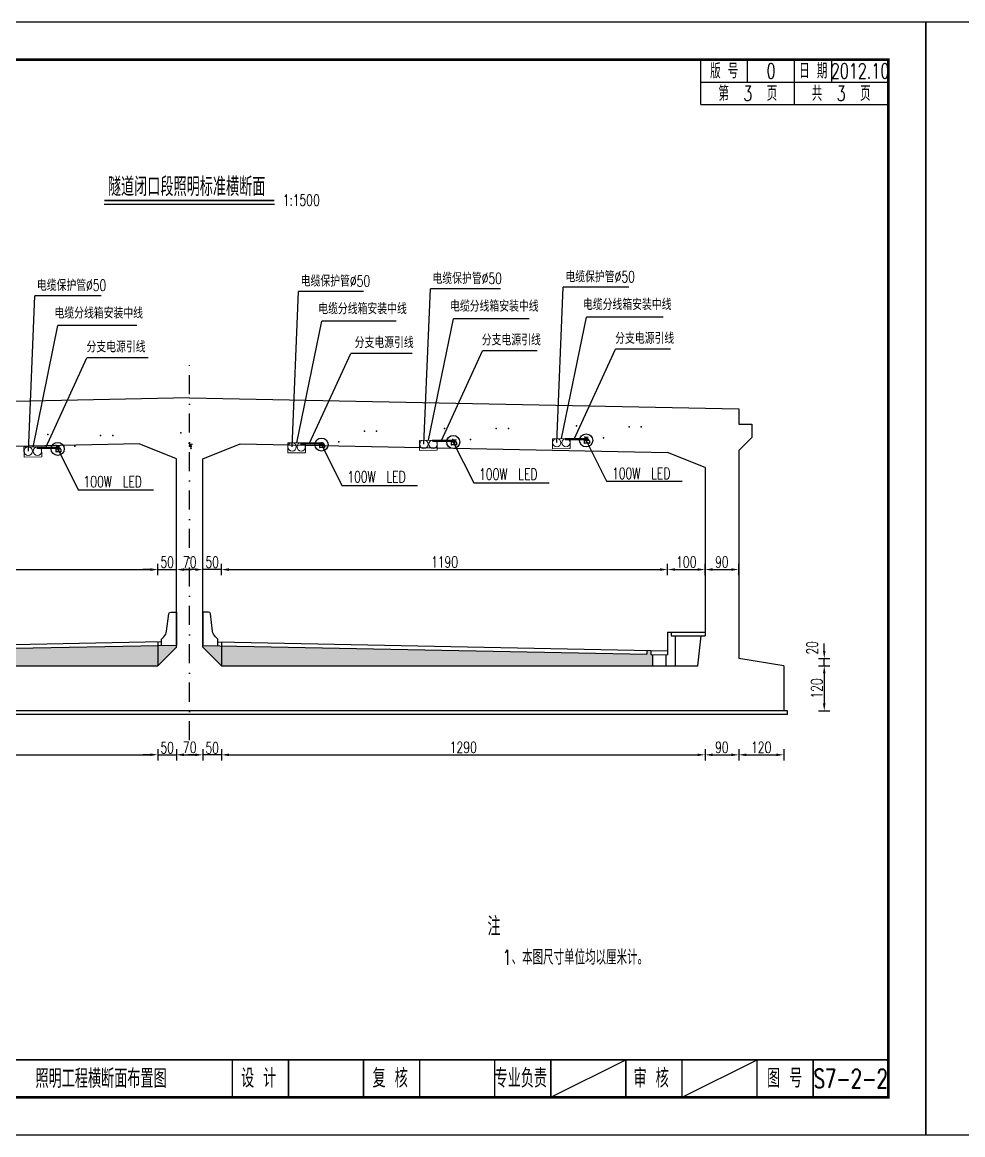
# Model space of a CAD drawing. Header units: millimetres. Extents: x 2 to 5882, y 1831 to 3462.
# Drawn here: x 1441.3 to 1692.2, y 2507.7 to 2804.7 of the extents above; entities that cross this region are included whole.
import ezdxf
from ezdxf.enums import TextEntityAlignment as Align

# ---------------------------------------------------------------- set-up
doc = ezdxf.new("R2010")
doc.units = ezdxf.units.MM
for name, pattern in [('CONTINUE', [1000, 1000]), ('DASHDOT', [25.4, 12.7, -6.35, 0, -6.35]), ('DASHED', [19.05, 12.7, -6.35]), ('HIDDEN', [9.525, 6.35, -3.175])]:
    doc.linetypes.add(name, pattern=pattern)
for name, color, linetype in [('1', 4, 'Continuous'), ('2', 2, 'HIDDEN'), ('3', 3, 'Continuous'), ('4', 2, 'Continuous'), ('NONE', 1, 'Continuous'), ('图框', 7, 'Continuous'), ('填充', 8, 'Continuous'), ('尺寸标注', 4, 'Continuous'), ('文字', 7, 'Continuous'), ('标注', 4, 'Continuous'), ('次轮廓线', 7, 'Continuous'), ('轮廓线', 1, 'Continuous')]:
    doc.layers.add(name, color=color, linetype=linetype)
doc.layers.add('照明电线', color=6, linetype='HOT_WATER_SUPPLY1', lineweight=15)
doc.styles.add('Fangsong', font='SIMFANG.TTF', dxfattribs={"width": 0.85})
doc.styles.get("Standard").update_dxf_attribs({"font": 'simplex1.shx', "width": 0.7, "bigfont": 'hztxt.shx'})
doc.linetypes.add('HOT_WATER_SUPPLY1', pattern='A,40,-2,["ZM",Fangsong,S=2,R=0,X=-2,Y=-1],-4', length=46)
doc.dimstyles.new('比例1：100', dxfattribs={"dimtxt": 3, "dimasz": 2, "dimexe": 1.5, "dimexo": 1, "dimgap": 0.5, "dimtad": 1, "dimdec": 3, "dimlfac": 10, "dimdsep": 46, "dimtxsty": 'Standard', "dimblk": 'DIM', "dimcen": 2, "dimclrd": 4, "dimclre": 4, "dimclrt": 4, "dimaunit": 1, "dimadec": 4, "dimazin": 2, "dimtfac": 1, "dimtdec": 3, "dimtix": 1, "dimtmove": 2, "dimatfit": 3, "dimldrblk": 'DIM', "dimfxl": 0, "dimarcsym": 0})

# ---------------------------------------------------------------- blocks, each defined once
blk = doc.blocks.new('DIM')
at = {"layer": '尺寸标注', "ltscale": 0.01}
blk.add_solid([(-1, -0.17), (-1, 0.17), (0, 0)], dxfattribs=at)
blk = doc.blocks.new('*D133')
at = {"layer": 'DEFPOINTS', "color": 0}
for p in [(1348.5, 2640.86), (1477.5, 2632.89), (1477.5, 2609.16)]:
    blk.add_point(p, dxfattribs=at)
at = {"layer": '标注', "color": 4, "lineweight": -2}
for p, q in [((1348.5, 2610.66), (1348.5, 2607.66)), ((1477.5, 2610.66), (1477.5, 2607.66)), ((1350.5, 2609.16), (1475.5, 2609.16))]:
    blk.add_line(p, q, dxfattribs=at)
at = {"layer": '标注', "color": 4, "lineweight": -2, "xscale": 2, "yscale": 2, "zscale": 2, "rotation": 180}
blk.add_blockref('DIM', (1348.5, 2609.16), dxfattribs=at)
at = {"layer": '标注', "color": 4, "lineweight": -2, "xscale": 2, "yscale": 2, "zscale": 2}
blk.add_blockref('DIM', (1477.5, 2609.16), dxfattribs=at)
at = {"layer": '标注', "color": 4, "insert": (1413, 2611.16), "char_height": 3, "attachment_point": 5}
blk.add_mtext('1290', dxfattribs=at)
blk = doc.blocks.new('*D124')
at = {"layer": 'DEFPOINTS', "color": 0}
for p in [(1482.5, 2637.86), (1489.5, 2637.86), (1489.5, 2609.13)]:
    blk.add_point(p, dxfattribs=at)
at = {"layer": '标注', "color": 4, "lineweight": -2}
for p, q in [((1482.5, 2610.63), (1482.5, 2607.63)), ((1489.5, 2610.63), (1489.5, 2607.63)), ((1484.5, 2609.13), (1487.5, 2609.13))]:
    blk.add_line(p, q, dxfattribs=at)
at = {"layer": '标注', "color": 4, "lineweight": -2, "xscale": 2, "yscale": 2, "zscale": 2, "rotation": 180}
blk.add_blockref('DIM', (1482.5, 2609.13), dxfattribs=at)
at = {"layer": '标注', "color": 4, "lineweight": -2, "xscale": 2, "yscale": 2, "zscale": 2}
blk.add_blockref('DIM', (1489.5, 2609.13), dxfattribs=at)
at = {"layer": '标注', "color": 4, "insert": (1486, 2611.13), "char_height": 3, "attachment_point": 5}
blk.add_mtext('70', dxfattribs=at)
blk = doc.blocks.new('*D134')
at = {"layer": 'DEFPOINTS', "color": 0}
for p in [(1623.5, 2640.86), (1494.5, 2632.92), (1623.5, 2609.13)]:
    blk.add_point(p, dxfattribs=at)
at = {"layer": '标注', "color": 4, "lineweight": -2}
for p, q in [((1494.5, 2610.63), (1494.5, 2607.63)), ((1623.5, 2610.63), (1623.5, 2607.63)), ((1496.5, 2609.13), (1621.5, 2609.13))]:
    blk.add_line(p, q, dxfattribs=at)
at = {"layer": '标注', "color": 4, "lineweight": -2, "xscale": 2, "yscale": 2, "zscale": 2, "rotation": 180}
blk.add_blockref('DIM', (1494.5, 2609.13), dxfattribs=at)
at = {"layer": '标注', "color": 4, "lineweight": -2, "xscale": 2, "yscale": 2, "zscale": 2}
blk.add_blockref('DIM', (1623.5, 2609.13), dxfattribs=at)
at = {"layer": '标注', "color": 4, "insert": (1559, 2611.13), "char_height": 3, "attachment_point": 5}
blk.add_mtext('1290', dxfattribs=at)
blk = doc.blocks.new('*D135')
at = {"layer": 'DEFPOINTS', "color": 0}
for p in [(1623.5, 2640.86), (1632.5, 2634.86), (1632.5, 2609.13)]:
    blk.add_point(p, dxfattribs=at)
at = {"layer": '标注', "color": 4, "lineweight": -2}
for p, q in [((1623.5, 2610.63), (1623.5, 2607.63)), ((1632.5, 2610.63), (1632.5, 2607.63)), ((1625.5, 2609.13), (1630.5, 2609.13))]:
    blk.add_line(p, q, dxfattribs=at)
at = {"layer": '标注', "color": 4, "lineweight": -2, "xscale": 2, "yscale": 2, "zscale": 2, "rotation": 180}
blk.add_blockref('DIM', (1623.5, 2609.13), dxfattribs=at)
at = {"layer": '标注', "color": 4, "lineweight": -2, "xscale": 2, "yscale": 2, "zscale": 2}
blk.add_blockref('DIM', (1632.5, 2609.13), dxfattribs=at)
at = {"layer": '标注', "color": 4, "insert": (1628, 2611.13), "char_height": 3, "attachment_point": 5}
blk.add_mtext('90', dxfattribs=at)
blk = doc.blocks.new('*D136')
at = {"layer": 'DEFPOINTS', "color": 0}
for p in [(1632.5, 2634.86), (1644.5, 2620.86), (1644.5, 2609.13)]:
    blk.add_point(p, dxfattribs=at)
at = {"layer": '标注', "color": 4, "lineweight": -2}
for p, q in [((1632.5, 2610.63), (1632.5, 2607.63)), ((1644.5, 2610.63), (1644.5, 2607.63)), ((1634.5, 2609.13), (1642.5, 2609.13))]:
    blk.add_line(p, q, dxfattribs=at)
at = {"layer": '标注', "color": 4, "lineweight": -2, "xscale": 2, "yscale": 2, "zscale": 2, "rotation": 180}
blk.add_blockref('DIM', (1632.5, 2609.13), dxfattribs=at)
at = {"layer": '标注', "color": 4, "lineweight": -2, "xscale": 2, "yscale": 2, "zscale": 2}
blk.add_blockref('DIM', (1644.5, 2609.13), dxfattribs=at)
at = {"layer": '标注', "color": 4, "insert": (1638.5, 2611.13), "char_height": 3, "attachment_point": 5}
blk.add_mtext('120', dxfattribs=at)
blk = doc.blocks.new('*D141')
at = {"layer": 'DEFPOINTS', "color": 0}
for p in [(1477.5, 2658.6), (1358.5, 2641.86), (1477.5, 2639.21)]:
    blk.add_point(p, dxfattribs=at)
at = {"layer": '标注', "color": 4, "lineweight": -2}
for p, q in [((1358.5, 2657.1), (1358.5, 2660.1)), ((1360.5, 2658.6), (1475.5, 2658.6)), ((1477.5, 2657.1), (1477.5, 2660.1))]:
    blk.add_line(p, q, dxfattribs=at)
at = {"layer": '标注', "color": 4, "lineweight": -2, "xscale": 2, "yscale": 2, "zscale": 2, "rotation": 180}
blk.add_blockref('DIM', (1358.5, 2658.6), dxfattribs=at)
at = {"layer": '标注', "color": 4, "lineweight": -2, "xscale": 2, "yscale": 2, "zscale": 2}
blk.add_blockref('DIM', (1477.5, 2658.6), dxfattribs=at)
at = {"layer": '标注', "color": 4, "insert": (1418, 2660.6), "char_height": 3, "attachment_point": 5}
blk.add_mtext('1190', dxfattribs=at)
blk = doc.blocks.new('*D142')
at = {"layer": 'DEFPOINTS', "color": 0}
for p in [(1613.5, 2658.6), (1613.5, 2641.86), (1494.5, 2639.24)]:
    blk.add_point(p, dxfattribs=at)
at = {"layer": '标注', "color": 4, "lineweight": -2}
for p, q in [((1494.5, 2657.1), (1494.5, 2660.1)), ((1496.5, 2658.6), (1611.5, 2658.6)), ((1613.5, 2657.1), (1613.5, 2660.1))]:
    blk.add_line(p, q, dxfattribs=at)
at = {"layer": '标注', "color": 4, "lineweight": -2, "xscale": 2, "yscale": 2, "zscale": 2, "rotation": 180}
blk.add_blockref('DIM', (1494.5, 2658.6), dxfattribs=at)
at = {"layer": '标注', "color": 4, "lineweight": -2, "xscale": 2, "yscale": 2, "zscale": 2}
blk.add_blockref('DIM', (1613.5, 2658.6), dxfattribs=at)
at = {"layer": '标注', "color": 4, "insert": (1554, 2660.6), "char_height": 3, "attachment_point": 5}
blk.add_mtext('1190', dxfattribs=at)
blk = doc.blocks.new('*D143')
at = {"layer": 'DEFPOINTS', "color": 0}
for p in [(1623.5, 2658.6), (1613.5, 2641.86), (1623.5, 2641.86)]:
    blk.add_point(p, dxfattribs=at)
at = {"layer": '标注', "color": 4, "lineweight": -2}
for p, q in [((1613.5, 2657.1), (1613.5, 2660.1)), ((1615.5, 2658.6), (1621.5, 2658.6)), ((1623.5, 2657.1), (1623.5, 2660.1))]:
    blk.add_line(p, q, dxfattribs=at)
at = {"layer": '标注', "color": 4, "lineweight": -2, "xscale": 2, "yscale": 2, "zscale": 2, "rotation": 180}
blk.add_blockref('DIM', (1613.5, 2658.6), dxfattribs=at)
at = {"layer": '标注', "color": 4, "lineweight": -2, "xscale": 2, "yscale": 2, "zscale": 2}
blk.add_blockref('DIM', (1623.5, 2658.6), dxfattribs=at)
at = {"layer": '标注', "color": 4, "insert": (1618.5, 2660.6), "char_height": 3, "attachment_point": 5}
blk.add_mtext('100', dxfattribs=at)
blk = doc.blocks.new('*D125')
at = {"layer": 'DEFPOINTS', "color": 0}
for p in [(1632.5, 2658.6), (1623.5, 2641.86), (1632.5, 2634.86)]:
    blk.add_point(p, dxfattribs=at)
at = {"layer": '标注', "color": 4, "lineweight": -2}
for p, q in [((1623.5, 2657.1), (1623.5, 2660.1)), ((1625.5, 2658.6), (1630.5, 2658.6)), ((1632.5, 2657.1), (1632.5, 2660.1))]:
    blk.add_line(p, q, dxfattribs=at)
at = {"layer": '标注', "color": 4, "lineweight": -2, "xscale": 2, "yscale": 2, "zscale": 2, "rotation": 180}
blk.add_blockref('DIM', (1623.5, 2658.6), dxfattribs=at)
at = {"layer": '标注', "color": 4, "lineweight": -2, "xscale": 2, "yscale": 2, "zscale": 2}
blk.add_blockref('DIM', (1632.5, 2658.6), dxfattribs=at)
at = {"layer": '标注', "color": 4, "insert": (1628, 2660.6), "char_height": 3, "attachment_point": 5}
blk.add_mtext('90', dxfattribs=at)
blk = doc.blocks.new('*D126')
at = {"layer": 'DEFPOINTS', "color": 0}
for p in [(1632.5, 2634.86), (1655.3, 2634.86), (1644.5, 2632.86)]:
    blk.add_point(p, dxfattribs=at)
at = {"layer": '标注', "color": 4, "lineweight": -2}
for p, q in [((1655.3, 2636.86), (1655.3, 2638.86)), ((1653.8, 2634.86), (1656.8, 2634.86)), ((1655.3, 2632.86), (1655.3, 2634.86)), ((1653.8, 2632.86), (1656.8, 2632.86)), ((1655.3, 2630.86), (1655.3, 2628.86))]:
    blk.add_line(p, q, dxfattribs=at)
at = {"layer": '标注', "color": 4, "lineweight": -2, "xscale": 2, "yscale": 2, "zscale": 2}
for p, rotation in [((1655.3, 2634.86), 270), ((1655.3, 2632.86), 90)]:
    blk.add_blockref('DIM', p, dxfattribs=dict(at, rotation=rotation))
at = {"layer": '标注', "color": 4, "insert": (1652.07, 2637.72), "char_height": 3, "attachment_point": 5, "rotation": 90}
blk.add_mtext('20', dxfattribs=at)
blk = doc.blocks.new('*D145')
at = {"layer": 'DEFPOINTS', "color": 0}
for p in [(1644.5, 2632.86), (1645.5, 2620.86), (1655.3, 2620.86)]:
    blk.add_point(p, dxfattribs=at)
at = {"layer": '标注', "color": 4, "lineweight": -2}
for p, q in [((1653.8, 2632.86), (1656.8, 2632.86)), ((1655.3, 2630.86), (1655.3, 2622.86)), ((1653.8, 2620.86), (1656.8, 2620.86))]:
    blk.add_line(p, q, dxfattribs=at)
at = {"layer": '标注', "color": 4, "lineweight": -2, "xscale": 2, "yscale": 2, "zscale": 2}
for p, rotation in [((1655.3, 2632.86), 90), ((1655.3, 2620.86), 270)]:
    blk.add_blockref('DIM', p, dxfattribs=dict(at, rotation=rotation))
at = {"layer": '标注', "color": 4, "insert": (1653.3, 2626.86), "char_height": 3, "attachment_point": 5, "rotation": 90}
blk.add_mtext('120', dxfattribs=at)
blk = doc.blocks.new('*D150')
at = {"layer": 'DEFPOINTS', "color": 0}
for p in [(1482.5, 2658.58), (1477.5, 2639.24), (1482.5, 2638.34)]:
    blk.add_point(p, dxfattribs=at)
at = {"layer": '标注', "color": 4, "lineweight": -2}
for p, q in [((1475.5, 2658.58), (1473.5, 2658.58)), ((1477.5, 2657.08), (1477.5, 2660.08)), ((1477.5, 2658.58), (1482.5, 2658.58)), ((1482.5, 2657.08), (1482.5, 2660.08)), ((1484.5, 2658.58), (1486.5, 2658.58))]:
    blk.add_line(p, q, dxfattribs=at)
at = {"layer": '标注', "color": 4, "lineweight": -2, "xscale": 2, "yscale": 2, "zscale": 2}
blk.add_blockref('DIM', (1477.5, 2658.58), dxfattribs=at)
at = {"layer": '标注', "color": 4, "lineweight": -2, "xscale": 2, "yscale": 2, "zscale": 2, "rotation": 180}
blk.add_blockref('DIM', (1482.5, 2658.58), dxfattribs=at)
at = {"layer": '标注', "color": 4, "insert": (1480, 2660.58), "char_height": 3, "attachment_point": 5}
blk.add_mtext('50', dxfattribs=at)
blk = doc.blocks.new('*D127')
at = {"layer": 'DEFPOINTS', "color": 0}
for p in [(1489.5, 2658.58), (1489.5, 2638.34), (1494.5, 2639.24)]:
    blk.add_point(p, dxfattribs=at)
at = {"layer": '标注', "color": 4, "lineweight": -2}
for p, q in [((1487.5, 2658.58), (1485.5, 2658.58)), ((1489.5, 2657.08), (1489.5, 2660.08)), ((1494.5, 2658.58), (1489.5, 2658.58)), ((1494.5, 2657.08), (1494.5, 2660.08)), ((1496.5, 2658.58), (1498.5, 2658.58))]:
    blk.add_line(p, q, dxfattribs=at)
at = {"layer": '标注', "color": 4, "lineweight": -2, "xscale": 2, "yscale": 2, "zscale": 2}
blk.add_blockref('DIM', (1489.5, 2658.58), dxfattribs=at)
at = {"layer": '标注', "color": 4, "lineweight": -2, "xscale": 2, "yscale": 2, "zscale": 2, "rotation": 180}
blk.add_blockref('DIM', (1494.5, 2658.58), dxfattribs=at)
at = {"layer": '标注', "color": 4, "insert": (1492, 2660.58), "char_height": 3, "attachment_point": 5}
blk.add_mtext('50', dxfattribs=at)
blk = doc.blocks.new('*D128')
at = {"layer": 'DEFPOINTS', "color": 0}
for p in [(1482.5, 2658.58), (1482.5, 2638.34), (1489.5, 2638.34)]:
    blk.add_point(p, dxfattribs=at)
at = {"layer": '标注', "color": 4, "lineweight": -2}
for p, q in [((1482.5, 2657.08), (1482.5, 2660.08)), ((1487.5, 2658.58), (1484.5, 2658.58)), ((1489.5, 2657.08), (1489.5, 2660.08))]:
    blk.add_line(p, q, dxfattribs=at)
at = {"layer": '标注', "color": 4, "lineweight": -2, "xscale": 2, "yscale": 2, "zscale": 2, "rotation": 180}
blk.add_blockref('DIM', (1482.5, 2658.58), dxfattribs=at)
at = {"layer": '标注', "color": 4, "lineweight": -2, "xscale": 2, "yscale": 2, "zscale": 2}
blk.add_blockref('DIM', (1489.5, 2658.58), dxfattribs=at)
at = {"layer": '标注', "color": 4, "insert": (1486, 2660.58), "char_height": 3, "attachment_point": 5}
blk.add_mtext('70', dxfattribs=at)
blk = doc.blocks.new('*D129')
at = {"layer": 'DEFPOINTS', "color": 0}
for p in [(1482.5, 2637.86), (1477.5, 2632.89), (1482.5, 2609.16)]:
    blk.add_point(p, dxfattribs=at)
at = {"layer": '标注', "color": 4, "lineweight": -2}
for p, q in [((1477.5, 2610.66), (1477.5, 2607.66)), ((1482.5, 2610.66), (1482.5, 2607.66)), ((1475.5, 2609.16), (1473.5, 2609.16)), ((1477.5, 2609.16), (1482.5, 2609.16)), ((1484.5, 2609.16), (1486.5, 2609.16))]:
    blk.add_line(p, q, dxfattribs=at)
at = {"layer": '标注', "color": 4, "lineweight": -2, "xscale": 2, "yscale": 2, "zscale": 2}
blk.add_blockref('DIM', (1477.5, 2609.16), dxfattribs=at)
at = {"layer": '标注', "color": 4, "lineweight": -2, "xscale": 2, "yscale": 2, "zscale": 2, "rotation": 180}
blk.add_blockref('DIM', (1482.5, 2609.16), dxfattribs=at)
at = {"layer": '标注', "color": 4, "insert": (1480, 2611.03), "char_height": 3, "attachment_point": 5}
blk.add_mtext('50', dxfattribs=at)
blk = doc.blocks.new('*D151')
at = {"layer": 'DEFPOINTS', "color": 0}
for p in [(1489.5, 2637.86), (1494.5, 2632.92), (1489.5, 2609.13)]:
    blk.add_point(p, dxfattribs=at)
at = {"layer": '标注', "color": 4, "lineweight": -2}
for p, q in [((1489.5, 2610.63), (1489.5, 2607.63)), ((1494.5, 2610.63), (1494.5, 2607.63)), ((1487.5, 2609.13), (1485.5, 2609.13)), ((1494.5, 2609.13), (1489.5, 2609.13)), ((1496.5, 2609.13), (1498.5, 2609.13))]:
    blk.add_line(p, q, dxfattribs=at)
at = {"layer": '标注', "color": 4, "lineweight": -2, "xscale": 2, "yscale": 2, "zscale": 2}
blk.add_blockref('DIM', (1489.5, 2609.13), dxfattribs=at)
at = {"layer": '标注', "color": 4, "lineweight": -2, "xscale": 2, "yscale": 2, "zscale": 2, "rotation": 180}
blk.add_blockref('DIM', (1494.5, 2609.13), dxfattribs=at)
at = {"layer": '标注', "color": 4, "insert": (1492, 2610.97), "char_height": 3, "attachment_point": 5}
blk.add_mtext('50', dxfattribs=at)
blk = doc.blocks.new('series')
at = {"width": 0.75}
for tag, height, p in [('页码', 4, (-35, -19)), ('图名', 5, (-220, -282)), ('图号', 5, (-20, -282))]:
    blk.add_attdef(tag, text='', height=height, dxfattribs=at).set_placement(p, align=Align.MIDDLE_CENTER)
blk = doc.blocks.new('123')
blk.add_lwpolyline([(422.36, 2507.71), (422.36, 2804.71), (2.36, 2804.71), (2.36, 2507.71)], close=True)

msp = doc.modelspace()

# ---------------------------------------------------------------- hatches: boundary and pattern name
at = {"layer": '填充'}
h = msp.add_hatch(dxfattribs=at)
h.set_pattern_fill('AR-CONC', color=256, scale=0.5, style=0)
h.set_pattern_definition([(50, (1337.7084, 2852.7136), (3.5863, -0.31376), [0.375, -4.125]), (355, (1337.7084, 2852.7136), (-0.693757, 3.76096), [0.3, -3.3]), (100.4514, (1338.0073, 2852.6874), (2.892547, 3.447198), [0.3187, -3.50571]), (46.1842, (1337.7084, 2853.7136), (5.336205, -0.827595), [0.5625, -6.1875]), (96.6356, (1338.153, 2853.6446), (4.67331, 4.87059), [0.47805, -5.25856]), (351.1842, (1337.7084, 2853.7136), (4.67331, 4.87059), [0.45, -4.95]), (21, (1338.2084, 2853.4636), (2.984535, -2.013094), [0.375, -4.125]), (326, (1338.2084, 2853.4636), (1.216577, 3.62575), [0.3, -3.3]), (71.4514, (1338.457, 2853.2958), (4.201113, 1.612652), [0.3187, -3.50571]), (37.5, (1337.7084, 2852.7136), (0.060799, 1.664469), [0, -3.26, 0, -3.35, 0, -3.3125]), (7.5, (1337.7084, 2852.7136), (1.315348, 1.972059), [0, -1.91, 0, -3.185, 0, -1.2625]), (327.5, (1336.5934, 2852.7136), (2.669112, -0.1127744), [0, -1.25, 0, -3.9, 0, -5.175]), (317.5, (1336.0934, 2852.7136), (2.91593, 0.500525), [0, -1.625, 0, -2.59, 0, -3.675])])
h.paths.add_polyline_path([(1477.49524, 2638.24483), (1363.99524, 2635.97483), (1363.99524, 2636.97483), (1362.99524, 2636.95483), (1362.99524, 2635.94483), (1362.49524, 2635.93483), (1362.49524, 2632.86483), (1477.49524, 2632.86483)])
h.paths.add_polyline_path([(1482.49524, 2637.86483), (1482.49524, 2638.34483), (1477.49524, 2638.24483), (1477.49524, 2632.86483)])
h = msp.add_hatch(dxfattribs=at)
h.set_pattern_fill('AR-CONC', color=256, scale=0.5, style=0)
h.set_pattern_definition([(130, (1634.282, 2852.7136), (-3.5863, -0.31376), [0.375, -4.125]), (185, (1634.282, 2852.7136), (0.693757, 3.76096), [0.3, -3.3]), (79.5486, (1633.9832, 2852.6874), (-2.892547, 3.447198), [0.3187, -3.50571]), (133.8158, (1634.282, 2853.7136), (-5.336205, -0.827595), [0.5625, -6.1875]), (83.3644, (1633.8374, 2853.6446), (-4.67331, 4.87059), [0.47805, -5.25856]), (188.8158, (1634.282, 2853.7136), (-4.67331, 4.87059), [0.45, -4.95]), (159, (1633.782, 2853.4636), (-2.984535, -2.013094), [0.375, -4.125]), (214, (1633.782, 2853.4636), (-1.216577, 3.62575), [0.3, -3.3]), (108.5486, (1633.5334, 2853.2958), (-4.201113, 1.612652), [0.3187, -3.50571]), (142.5, (1634.2821, 2852.7136), (-0.060799, 1.664469), [0, -3.26, 0, -3.35, 0, -3.3125]), (172.5, (1634.282, 2852.7136), (-1.315348, 1.972059), [0, -1.91, 0, -3.185, 0, -1.2625]), (212.5, (1635.3971, 2852.7136), (-2.669112, -0.1127744), [0, -1.25, 0, -3.9, 0, -5.175]), (222.5, (1635.897, 2852.7136), (-2.91593, 0.500525), [0, -1.625, 0, -2.59, 0, -3.675])])
h.paths.add_polyline_path([(1494.49524, 2638.24483), (1607.99524, 2635.97483), (1607.99524, 2636.97483), (1608.99524, 2636.95483), (1608.99524, 2635.94483), (1609.49524, 2635.93483), (1609.49524, 2632.86483), (1494.49524, 2632.86483)])
h.paths.add_polyline_path([(1489.49524, 2637.86483), (1489.49524, 2638.34483), (1494.49524, 2638.24483), (1494.49524, 2632.86483)])

# ---------------------------------------------------------------- linework, layer by layer
for p, q in [((1463.23234, 2756.11823), (1508.61524, 2756.11823)), ((1645.49524, 2619.86483), (1326.49524, 2619.86483)), ((1645.49524, 2619.86483), (1645.49524, 2620.86483)), ((1582.36361, 2517.70635), (1602.36361, 2527.70635)), ((1617.36361, 2517.70635), (1637.36361, 2527.70635))]:
    msp.add_line(p, q)
at = {"color": 4, "ltscale": 0.3}
for p, q in [((1591.59503, 2693.31373), (1591.60318, 2693.97204)), ((1450.59503, 2691.03373), (1450.60318, 2691.69204)), ((1486.05656, 2691.46917), (1486.06471, 2692.12748)), ((1556.43575, 2692.6156), (1556.4439, 2693.27391))]:
    msp.add_line(p, q, dxfattribs=at)
at = {"color": 3, "linetype": 'Continuous'}
for p, q in [((1450.48588, 2690.85268), (1451.41408, 2690.85378)), ((1521.90345, 2691.18133), (1520.75685, 2691.17997)), ((1520.86507, 2691.9991), (1521.79327, 2692.0002)), ((1557.06273, 2691.87946), (1555.91613, 2691.8781)), ((1556.02436, 2692.69723), (1556.95256, 2692.69833)), ((1592.52425, 2692.31491), (1591.37766, 2692.31355)), ((1591.48588, 2693.13268), (1592.41408, 2693.13378)), ((1451.52425, 2690.03491), (1450.37766, 2690.03355))]:
    msp.add_line(p, q, dxfattribs=at)
for points, const_width in [([(1672.36361, 2794.70635), (1292.36361, 2794.70635), (1292.36361, 2517.70635), (1672.36361, 2517.70635), (1672.36361, 2794.70635)], 0.7), ([(1463.23059, 2757.11823), (1508.61524, 2757.11823)], 0.4), ([(1292.36361, 2527.70635), (1672.36361, 2527.70635)], 0.4), ([(1567.36361, 2517.70635), (1567.36361, 2527.70635)], 0.4), ([(1582.36361, 2517.70635), (1582.36361, 2527.70635)], 0.4), ([(1602.36361, 2517.70635), (1602.36361, 2527.70635)], 0.4), ([(1617.36361, 2517.70635), (1617.36361, 2527.70635)], 0.4), ([(1637.36361, 2517.70635), (1637.36361, 2527.70635)], 0.4), ([(1652.36361, 2517.70635), (1652.36361, 2527.70635)], 0.4)]:
    msp.add_lwpolyline(points, dxfattribs=dict(const_width=const_width))
for centre in [(1556.32677, 2692.64523), (1591.7883, 2693.08068), (1450.7883, 2690.80068), (1521.16749, 2691.9471)]:
    msp.add_circle(centre, 1.74848)
at = {"color": 7, "linetype": 'ByBlock'}
for centre in [(1450.84546, 2691.43299), (1486.30698, 2691.86843), (1556.68617, 2693.01486), (1591.84546, 2693.71299)]:
    msp.add_circle(centre, 0.04554, dxfattribs=at)
for centre, radius, start, end in [((1450.75252, 2691.25217), 0.03118, 47.3743316, 220.2898065), ((1450.93551, 2691.26593), 0.03335, 321.3635908, 114.5272313), ((1486.21405, 2691.68762), 0.03118, 47.3743316, 220.2898065), ((1486.39704, 2691.70138), 0.03335, 321.3635908, 114.5272313), ((1556.59324, 2692.83404), 0.03118, 47.3743316, 220.2898065), ((1556.77623, 2692.8478), 0.03335, 321.3635908, 114.5272313), ((1591.75252, 2693.53217), 0.03118, 47.3743316, 220.2898065), ((1591.93551, 2693.54593), 0.03335, 321.3635908, 114.5272313)]:
    msp.add_arc(centre, radius, start, end, dxfattribs=at)
at = {"color": 4}
for p in [(1589.1739, 2696.93138), (1448.1739, 2694.65138), (1462.23642, 2694.40872), (1465.48271, 2694.40872), (1483.63542, 2695.08683), (1532.61561, 2695.55515), (1535.8619, 2695.55515), (1554.01461, 2696.23326), (1567.77489, 2696.25327), (1571.02119, 2696.25327), (1596.39972, 2693.79351), (1603.23642, 2696.68872), (1606.48271, 2696.68872), (1455.39972, 2691.51351), (1525.77891, 2692.65993), (1560.93819, 2693.35806)]:
    msp.add_point(p, dxfattribs=at)
at = {"layer": '1', "color": 1, "linetype": 'CONTINUE'}
for p, q in [((1486.25107, 2691.0483), (1486.25107, 2690.9358)), ((1486.36357, 2691.0483), (1486.36357, 2690.9358)), ((1556.63026, 2692.19473), (1556.63026, 2692.08223)), ((1556.74276, 2692.19473), (1556.74276, 2692.08223)), ((1591.78954, 2692.89286), (1591.78954, 2692.78036)), ((1591.90204, 2692.89286), (1591.90204, 2692.78036)), ((1450.78954, 2690.61286), (1450.78954, 2690.50036)), ((1450.90204, 2690.61286), (1450.90204, 2690.50036))]:
    msp.add_line(p, q, dxfattribs=at)
for centre, start, end in [((1486.30732, 2691.0483), 0, 180), ((1486.30732, 2690.9358), 180, 0), ((1556.68651, 2692.19473), 0, 180), ((1556.68651, 2692.08223), 180, 0), ((1591.84579, 2692.89286), 0, 180), ((1591.84579, 2692.78036), 180, 0), ((1450.84579, 2690.61286), 0, 180), ((1450.84579, 2690.50036), 180, 0)]:
    msp.add_arc(centre, 0.05625, start, end, dxfattribs=at)
at = {"layer": '2', "linetype": 'DASHDOT', "ltscale": 0.4}
msp.add_line((1485.99524, 2613.06195), (1485.99524, 2714.5361), dxfattribs=at)
at = {"layer": '3', "color": 3, "linetype": 'CONTINUE'}
for p, q in [((1591.39786, 2693.98445), (1591.4138, 2694.15934)), ((1591.39786, 2693.98445), (1592.3243, 2693.92843)), ((1591.53647, 2693.31348), (1591.54321, 2693.97566)), ((1450.39786, 2691.70445), (1450.4138, 2691.87934)), ((1450.39786, 2691.70445), (1451.3243, 2691.64843)), ((1450.59579, 2691.03451), (1450.49579, 2691.03451)), ((1450.53647, 2691.03348), (1450.54321, 2691.69566)), ((1451.15512, 2691.03606), (1450.53647, 2691.03348)), ((1485.85939, 2692.1399), (1485.87533, 2692.31479)), ((1485.85939, 2692.1399), (1486.78583, 2692.08388)), ((1486.05732, 2691.46995), (1485.95732, 2691.46995)), ((1485.998, 2691.46893), (1486.00474, 2692.13111)), ((1486.61665, 2691.47151), (1485.998, 2691.46893)), ((1556.23858, 2693.28633), (1556.25452, 2693.46122)), ((1556.23858, 2693.28633), (1557.16502, 2693.23031)), ((1556.43651, 2692.61638), (1556.33651, 2692.61638)), ((1556.37719, 2692.61536), (1556.38393, 2693.27754)), ((1556.99584, 2692.61794), (1556.37719, 2692.61536)), ((1591.59579, 2693.31451), (1591.49579, 2693.31451)), ((1592.15512, 2693.31606), (1591.53647, 2693.31348))]:
    msp.add_line(p, q, dxfattribs=at)
at = {"layer": '3', "linetype": 'DASHED'}
for p, q in [((1450.48559, 2691.09838), (1450.73094, 2691.39897)), ((1450.48559, 2691.09838), (1450.48588, 2690.85268)), ((1451.03124, 2691.39932), (1451.41389, 2691.01758)), ((1451.41389, 2691.01758), (1451.41408, 2690.85378)), ((1520.64693, 2691.78044), (1520.64765, 2691.17984)), ((1520.64765, 2691.17984), (1520.7023, 2691.13896)), ((1520.7023, 2691.13896), (1520.75685, 2691.17997)), ((1520.86478, 2692.2448), (1521.11013, 2692.54539)), ((1520.86478, 2692.2448), (1520.86507, 2691.9991)), ((1521.41043, 2692.54575), (1521.79308, 2692.164)), ((1521.79308, 2692.164), (1521.79327, 2692.0002)), ((1522.01193, 2691.78206), (1522.01265, 2691.18146)), ((1555.80622, 2692.47857), (1555.80693, 2691.87797)), ((1555.80693, 2691.87797), (1555.86158, 2691.83708)), ((1555.86158, 2691.83708), (1555.91613, 2691.8781)), ((1556.02406, 2692.94293), (1556.26941, 2693.24352)), ((1556.02406, 2692.94293), (1556.02436, 2692.69723)), ((1556.56971, 2693.24388), (1556.95236, 2692.86213)), ((1556.95236, 2692.86213), (1556.95256, 2692.69833)), ((1557.17121, 2692.48019), (1557.17193, 2691.87959)), ((1591.26774, 2692.91402), (1591.26846, 2692.31342)), ((1591.26846, 2692.31342), (1591.3231, 2692.27253)), ((1591.3231, 2692.27253), (1591.37766, 2692.31355)), ((1591.48559, 2693.37838), (1591.73094, 2693.67897)), ((1591.48559, 2693.37838), (1591.48588, 2693.13268)), ((1592.03124, 2693.67932), (1592.41389, 2693.29758)), ((1592.41389, 2693.29758), (1592.41408, 2693.13378)), ((1592.63274, 2692.91564), (1592.63345, 2692.31504)), ((1450.26774, 2690.63402), (1450.26846, 2690.03342)), ((1450.26846, 2690.03342), (1450.3231, 2689.99253)), ((1450.3231, 2689.99253), (1450.37766, 2690.03355)), ((1451.63274, 2690.63564), (1451.63345, 2690.03504))]:
    msp.add_line(p, q, dxfattribs=at)
at = {"layer": '3', "color": 3, "linetype": 'DASHED'}
for p, q in [((1521.90345, 2691.18133), (1521.95809, 2691.14045)), ((1557.06273, 2691.87946), (1557.11738, 2691.83857)), ((1592.52425, 2692.31491), (1592.5789, 2692.27402)), ((1451.52425, 2690.03491), (1451.5789, 2689.99402))]:
    msp.add_line(p, q, dxfattribs=at)
at = {"layer": '3', "linetype": 'DASHED'}
for centre, start, end in [((1450.48614, 2690.63428), 90.0679626, 180.0679626), ((1451.41434, 2690.63538), 0.0679626, 90.0679626), ((1520.86533, 2691.7807), 90.0679626, 180.0679626), ((1521.79353, 2691.7818), 0.0679626, 90.0679626), ((1556.02462, 2692.47883), 90.0679626, 180.0679626), ((1556.95281, 2692.47993), 0.0679626, 90.0679626), ((1591.48614, 2692.91428), 90.0679626, 180.0679626), ((1592.41434, 2692.91538), 0.0679626, 90.0679626)]:
    msp.add_arc(centre, 0.2184, start, end, dxfattribs=at)
at = {"layer": '3', "color": 7, "linetype": 'ByBlock'}
for centre, radius, start, end in [((1450.84029, 2691.33758), 0.1525, 221.0347853, 322.8456284), ((1450.836, 2691.35814), 0.10567, 230.5625347, 324.1616587), ((1486.30182, 2691.77303), 0.1525, 221.0347853, 322.8456284), ((1486.29753, 2691.79359), 0.10567, 230.5625347, 324.1616587), ((1556.68101, 2692.91945), 0.1525, 221.0347853, 322.8456284), ((1556.67672, 2692.94001), 0.10567, 230.5625347, 324.1616587), ((1591.84029, 2693.61758), 0.1525, 221.0347853, 322.8456284), ((1591.836, 2693.63814), 0.10567, 230.5625347, 324.1616587)]:
    msp.add_arc(centre, radius, start, end, dxfattribs=at)
at = {"layer": '4', "color": 4, "linetype": 'CONTINUE'}
for p, q in [((1513.35561, 2691.3659), (1515.05339, 2732.84364)), ((1532.40393, 2732.84364), (1515.05339, 2732.84364)), ((1548.51489, 2692.06403), (1550.21267, 2733.54177)), ((1568.95076, 2733.54177), (1550.21267, 2733.54177)), ((1583.97642, 2692.49947), (1585.6742, 2733.97722)), ((1603.14302, 2733.97722), (1585.6742, 2733.97722)), ((1442.97642, 2690.21947), (1444.6742, 2731.69722)), ((1462.39572, 2731.69722), (1444.6742, 2731.69722)), ((1444.22368, 2691.28916), (1450.857, 2723.71691)), ((1471.94867, 2723.71691), (1450.857, 2723.71691)), ((1514.60288, 2692.43559), (1521.23619, 2724.86333)), ((1541.05821, 2724.86333), (1521.23619, 2724.86333)), ((1549.76216, 2693.13372), (1556.39547, 2725.56146)), ((1576.5935, 2725.56146), (1556.39547, 2725.56146)), ((1585.22368, 2693.56916), (1591.857, 2725.99691)), ((1612.35928, 2725.99691), (1591.857, 2725.99691)), ((1447.62617, 2691.15939), (1458.59588, 2715.13891)), ((1474.94786, 2715.13891), (1458.59588, 2715.13891)), ((1518.00536, 2692.30581), (1528.97507, 2716.28533)), ((1545.32915, 2716.28533), (1528.97507, 2716.28533)), ((1553.16464, 2693.00394), (1564.13435, 2716.98346)), ((1578.72897, 2716.98346), (1564.13435, 2716.98346)), ((1588.62617, 2693.43939), (1599.59588, 2717.41891)), ((1614.26995, 2717.41891), (1599.59588, 2717.41891)), ((1521.16749, 2691.9471), (1526.61503, 2681.04248)), ((1556.32677, 2692.64523), (1561.77431, 2681.74061)), ((1591.7883, 2693.08068), (1597.23584, 2682.17605)), ((1450.7883, 2690.80068), (1456.23584, 2679.89605)), ((1597.23584, 2682.17605), (1617.37077, 2682.17605)), ((1456.23584, 2679.89605), (1476.37077, 2679.89605)), ((1526.61503, 2681.04248), (1546.74996, 2681.04248)), ((1561.77431, 2681.74061), (1581.90924, 2681.74061))]:
    msp.add_line(p, q, dxfattribs=at)
at = {"layer": '4', "linetype": 'DASHED'}
for p, q in [((1445.20035, 2691.27839), (1451.3105, 2691.27839)), ((1445.21173, 2690.99072), (1451.49883, 2690.99072)), ((1515.57954, 2692.42482), (1521.68969, 2692.42482)), ((1515.59092, 2692.13715), (1521.87802, 2692.13715)), ((1550.73882, 2693.12294), (1556.84898, 2693.12294)), ((1550.7502, 2692.83528), (1557.03731, 2692.83528)), ((1586.20035, 2693.55839), (1592.3105, 2693.55839)), ((1586.21173, 2693.27072), (1592.49883, 2693.27072))]:
    msp.add_line(p, q, dxfattribs=at)
at = {"layer": 'DEFPOINTS', "color": 9}
for p, q in [((1477.49524, 2639.24483), (1477.49524, 2632.89483)), ((1494.49524, 2639.24483), (1494.49524, 2632.92483))]:
    msp.add_line(p, q, dxfattribs=at)
at = {"layer": 'DEFPOINTS', "color": 0, "linetype": 'ByBlock'}
for p in [(1529.75855, 2691.13533), (1529.75855, 2691.13533), (1529.75855, 2691.13533), (1564.91784, 2691.83345), (1564.91784, 2691.83345), (1564.91784, 2691.83345), (1600.37936, 2692.2689), (1600.37936, 2692.2689), (1600.37936, 2692.2689), (1459.37936, 2689.9889), (1459.37936, 2689.9889), (1459.37936, 2689.9889)]:
    msp.add_point(p, dxfattribs=at)
at = {"layer": 'NONE', "color": 3}
for p, q in [((1521.95809, 2691.14045), (1522.01265, 2691.18146)), ((1557.11738, 2691.83857), (1557.17193, 2691.87959)), ((1592.5789, 2692.27402), (1592.63345, 2692.31504)), ((1451.5789, 2689.99402), (1451.63345, 2690.03504))]:
    msp.add_line(p, q, dxfattribs=at)
at = {"layer": 'NONE', "color": 4, "const_width": 0.126}
for points in [[(1450.83645, 2691.42491, 1), (1450.92923, 2691.33965, 1)], [(1521.21564, 2692.57133, 1), (1521.30842, 2692.48608, 1)], [(1556.37493, 2693.26946, 1), (1556.4677, 2693.1842, 1)], [(1591.83645, 2693.70491, 1), (1591.92923, 2693.61965, 1)]]:
    msp.add_lwpolyline(points, format="xyb", close=True, dxfattribs=at)
at = {"layer": '图框', "const_width": 0.4}
for points in [[(1497.36361, 2517.70635), (1497.36361, 2527.70635)], [(1512.36361, 2517.70635), (1512.36361, 2527.70635)], [(1532.36361, 2517.70635), (1532.36361, 2527.70635)], [(1547.36361, 2517.70635), (1547.36361, 2527.70635)], [(1567.36361, 2517.70635), (1567.36361, 2527.70635)]]:
    msp.add_lwpolyline(points, dxfattribs=at)
at = {"layer": '次轮廓线'}
for p, q in [((1622.36361, 2782.70635), (1622.36361, 2794.70635)), ((1634.86361, 2788.70635), (1634.86361, 2794.70635)), ((1647.36361, 2788.70635), (1647.36361, 2794.70635)), ((1657.36361, 2788.70635), (1657.36361, 2794.70635)), ((1622.36361, 2788.70635), (1672.36361, 2788.70635)), ((1647.36361, 2782.70635), (1647.36361, 2788.70635)), ((1622.36361, 2782.70635), (1672.36361, 2782.70635)), ((1613.49524, 2641.86483), (1613.49524, 2635.85483)), ((1613.49524, 2641.86483), (1623.49524, 2641.86483)), ((1614.49524, 2641.86483), (1614.49524, 2640.86483)), ((1614.49524, 2640.86483), (1623.49524, 2640.86483)), ((1615.49524, 2640.86483), (1615.49524, 2632.86483)), ((1478.49524, 2639.26483), (1358.49524, 2636.86483)), ((1482.49524, 2638.34483), (1363.99524, 2635.97483)), ((1489.49524, 2638.34483), (1607.99524, 2635.97483)), ((1493.49524, 2639.26483), (1613.49524, 2636.86483)), ((1607.99524, 2636.97483), (1607.99524, 2635.97483)), ((1608.99524, 2636.95483), (1608.99524, 2635.94483)), ((1608.99524, 2635.94483), (1613.49524, 2635.85483)), ((1609.49524, 2635.93483), (1609.49524, 2632.86483)), ((1612.99524, 2635.86483), (1612.99524, 2632.86483))]:
    msp.add_line(p, q, dxfattribs=at)
at = {"layer": '次轮廓线', "ltscale": 100}
for points in [[(1478.49524, 2638.26483), (1478.49524, 2639.89145, -0.198912367), (1478.56846, 2640.06823), (1479.12657, 2640.62634, 0.166781898), (1479.85376, 2642.11317), (1480.44049, 2646.80702, -0.378242452), (1480.93663, 2647.24501), (1482.49524, 2647.24501), (1482.49524, 2638.34483)], [(1493.49524, 2638.26483), (1493.49524, 2639.89145, 0.198912367), (1493.42202, 2640.06823), (1492.8639, 2640.62634, -0.166781898), (1492.13672, 2642.11317), (1491.54999, 2646.80702, 0.378242452), (1491.05385, 2647.24501), (1489.49524, 2647.24501), (1489.49524, 2638.34483)]]:
    msp.add_lwpolyline(points, format="xyb", dxfattribs=at)
at = {"layer": '照明电线'}
for points in [[(1441.77376, 2691.24163), (1446.47608, 2691.31637), (1446.51843, 2688.65172), (1441.81611, 2688.57699), (1441.77376, 2691.24163)], [(1512.15295, 2692.38806), (1516.85527, 2692.46279), (1516.89762, 2689.79815), (1512.1953, 2689.72341), (1512.15295, 2692.38806)], [(1547.31223, 2693.08619), (1552.01455, 2693.16092), (1552.0569, 2690.49627), (1547.35459, 2690.42154), (1547.31223, 2693.08619)], [(1582.77376, 2693.52163), (1587.47608, 2693.59637), (1587.51843, 2690.93172), (1582.81611, 2690.85699), (1582.77376, 2693.52163)]]:
    msp.add_lwpolyline(points, dxfattribs=at)
for centre in [(1442.94823, 2690.19923), (1445.40088, 2690.19923), (1513.32742, 2691.34565), (1515.78007, 2691.34565), (1548.4867, 2692.04378), (1550.93935, 2692.04378), (1583.94823, 2692.47923), (1586.40088, 2692.47923)]:
    msp.add_circle(centre, 1.11584, dxfattribs=at)
at = {"layer": '轮廓线'}
for p, q in [((1485.99524, 2704.41483), (1339.49524, 2701.48483)), ((1485.99524, 2704.41483), (1632.49524, 2701.48483)), ((1632.49524, 2701.48483), (1632.49524, 2697.38483)), ((1632.49524, 2697.38483), (1635.99524, 2697.38483)), ((1635.99524, 2697.38483), (1635.99524, 2693.88483)), ((1632.49524, 2690.38483), (1635.99524, 2693.88483)), ((1472.49524, 2692.14483), (1358.49524, 2689.86483)), ((1482.49524, 2688.14483), (1472.49524, 2692.14483)), ((1489.49524, 2688.14483), (1499.49524, 2692.14483)), ((1499.49524, 2692.14483), (1613.49524, 2689.86483)), ((1482.49524, 2637.86483), (1482.49524, 2688.14483)), ((1489.49524, 2637.86483), (1489.49524, 2688.14483)), ((1623.49524, 2685.86483), (1613.49524, 2689.86483)), ((1632.49524, 2690.38483), (1632.49524, 2634.86483)), ((1623.49524, 2685.86483), (1623.49524, 2640.86483)), ((1621.59636, 2632.86483), (1622.49524, 2640.86483)), ((1477.49524, 2632.86483), (1482.49524, 2637.86483)), ((1494.49524, 2632.86483), (1489.49524, 2637.86483)), ((1644.49524, 2632.86483), (1632.49524, 2634.86483)), ((1350.39412, 2632.86483), (1477.49524, 2632.86483)), ((1494.49524, 2632.86483), (1621.59636, 2632.86483)), ((1644.49524, 2632.86483), (1644.49524, 2620.86483)), ((1645.49524, 2620.86483), (1326.49524, 2620.86483))]:
    msp.add_line(p, q, dxfattribs=at)

# ---------------------------------------------------------------- block references
ref = msp.add_blockref('series', (1682.36361, 2804.70635))
ref.add_attrib('页码', '第  3  页    共  3  页', dxfattribs={"height": 4, "width": 0.7}).set_placement((1647.36361, 2785.70635), align=Align.MIDDLE_CENTER)
ref.add_attrib('图名', '照明工程横断面布置图', dxfattribs={"height": 5, "width": 0.7}).set_placement((1462.36361, 2522.70635), align=Align.MIDDLE_CENTER)
ref.add_attrib('图号', 'S7-2-2', dxfattribs={"height": 5, "width": 0.7}).set_placement((1662.36361, 2522.70635), align=Align.MIDDLE_CENTER)
at = {"layer": '标注'}
for p in [(1260, 0), (1680, 0)]:
    msp.add_blockref('123', p, dxfattribs=at)

# ---------------------------------------------------------------- texts
at = {"width": 0.7}
for s, p in [('电缆保护管%%C50', (1586.24634, 2735.27134)), ('电缆保护管%%C50', (1445.24634, 2732.99134)), ('电缆保护管%%C50', (1515.62553, 2734.13777)), ('电缆保护管%%C50', (1550.78482, 2734.83589)), ('电缆分线箱安装中线', (1520.30925, 2726.73091)), ('电缆分线箱安装中线', (1555.46853, 2727.42903)), ('电缆分线箱安装中线', (1590.93006, 2727.86448)), ('电缆分线箱安装中线', (1449.93006, 2725.58448)), ('分支电源引线', (1530.01851, 2717.71394)), ('分支电源引线', (1563.94146, 2718.41206)), ('分支电源引线', (1599.51538, 2718.84751)), ('分支电源引线', (1458.48914, 2716.56751)), ('100W  LED', (1563.22706, 2682.54709)), ('100W  LED', (1598.68859, 2682.76315)), ('100W  LED', (1457.68859, 2680.55525)), ('100W  LED', (1528.06778, 2681.84896))]:
    msp.add_text(s, height=3, dxfattribs=at).set_placement(p)
for s, p in [('专业负责', (1574.35384, 2522.80094)), ('审 核', (1609.12764, 2522.80094)), ('图 号', (1644.74681, 2522.80094))]:
    msp.add_text(s, height=5, dxfattribs=at).set_placement(p, align=Align.MIDDLE_CENTER)
at = {"layer": '图框', "width": 0.7}
for s, p in [('设 计', (1504.40828, 2522.80094)), ('复 核', (1539.50309, 2522.80094))]:
    msp.add_text(s, height=5, dxfattribs=at).set_placement(p, align=Align.MIDDLE_CENTER)
at = {"layer": '文字', "width": 0.7}
for s, p in [('版 号', (1628.61361, 2791.70635)), ('0', (1641.11361, 2791.70635)), ('日 期', (1652.36361, 2791.70635)), ('2012.10', (1664.86361, 2791.70635))]:
    msp.add_text(s, height=4, dxfattribs=at).set_placement(p, align=Align.MIDDLE_CENTER)
for s, height, p in [('隧道闭口段照明标准横断面', 5, (1464.19198, 2758.29329)), ('1:1500', 3, (1510.80901, 2755.70453)), ('注', 5, (1565.46358, 2560.82533)), ('1、本图尺寸单位均以厘米计。', 4, (1569.49627, 2553.09919))]:
    msp.add_text(s, height=height, dxfattribs=at).set_placement(p)

# ---------------------------------------------------------------- dimensions: what is measured, and where the dimension line sits
at = {"layer": '标注'}
for base, p1, p2, picture, middle in [((1477.49524, 2658.60322), (1358.49524, 2641.86483), (1477.49524, 2639.21483), '*D141', (1417.99524, 2660.60322)), ((1482.49524, 2658.57923), (1477.49524, 2639.24483), (1482.49524, 2638.34483), '*D150', (1479.99524, 2660.57923)), ((1482.49524, 2658.57923), (1489.49524, 2638.34483), (1482.49524, 2638.34483), '*D128', (1485.99524, 2660.57923)), ((1489.49524, 2658.57923), (1494.49524, 2639.24483), (1489.49524, 2638.34483), '*D127', (1491.99524, 2660.57923)), ((1613.49524, 2658.60322), (1494.49524, 2639.24483), (1613.49524, 2641.86483), '*D142', (1553.99524, 2660.60322)), ((1623.49524, 2658.60322), (1613.49524, 2641.86483), (1623.49524, 2641.86483), '*D143', (1618.49524, 2660.60322)), ((1632.49524, 2658.60322), (1623.49524, 2641.86483), (1632.49524, 2634.86483), '*D125', (1627.99524, 2660.60322)), ((1477.49524, 2609.16058), (1348.49524, 2640.86483), (1477.49524, 2632.89483), '*D133', (1412.99524, 2611.16058)), ((1623.49524, 2609.13058), (1494.49524, 2632.92483), (1623.49524, 2640.86483), '*D134', (1558.99524, 2611.13058)), ((1632.49524, 2609.13058), (1623.49524, 2640.86483), (1632.49524, 2634.86483), '*D135', (1627.99524, 2611.13058)), ((1489.49524, 2609.13058), (1482.49524, 2637.86483), (1489.49524, 2637.86483), '*D124', (1485.99524, 2611.13058)), ((1644.49524, 2609.13058), (1632.49524, 2634.86483), (1644.49524, 2620.86483), '*D136', (1638.49524, 2611.13058))]:
    dim = msp.add_linear_dim(base=base, p1=p1, p2=p2, dimstyle='比例1：100', dxfattribs=at)
    dim.commit()
    dim.dimension.update_dxf_attribs({"geometry": picture, "text_midpoint": middle})
for base, p1, p2, picture, middle in [((1482.49524, 2609.16058), (1477.49524, 2632.89483), (1482.49524, 2637.86483), '*D129', (1479.99524, 2611.03496)), ((1489.49524, 2609.13058), (1494.49524, 2632.92483), (1489.49524, 2637.86483), '*D151', (1491.99524, 2610.97244))]:
    dim = msp.add_linear_dim(base=base, p1=p1, p2=p2, dimstyle='比例1：100', dxfattribs=at)
    dim.commit()
    dim.dimension.update_dxf_attribs({"geometry": picture, "text_midpoint": middle, "dimtype": 160})
dim = msp.add_linear_dim(base=(1655.29618, 2634.86483), p1=(1644.49524, 2632.86483), p2=(1632.49524, 2634.86483), angle=90, dimstyle='比例1：100', dxfattribs=at)
dim.commit()
dim.dimension.update_dxf_attribs({"geometry": '*D126', "text_midpoint": (1652.06793, 2637.72312), "dimtype": 160})
dim = msp.add_linear_dim(base=(1655.29618, 2620.86483), p1=(1644.49524, 2632.86483), p2=(1645.49524, 2620.86483), angle=90, dimstyle='比例1：100', dxfattribs=at)
dim.commit()
dim.dimension.update_dxf_attribs({"geometry": '*D145', "text_midpoint": (1653.29618, 2626.86483)})

doc.saveas('drawing.dxf')
